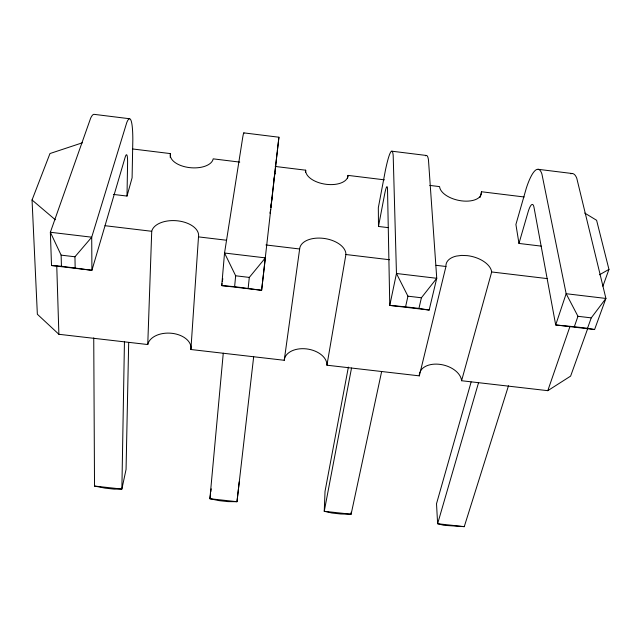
<?xml version="1.0" encoding="UTF-8"?>
<svg xmlns="http://www.w3.org/2000/svg" width="641" height="641" viewBox="0 0 641 641"><rect width="100%" height="100%" fill="white"/><g stroke="black" fill="none" stroke-linecap="round" stroke-linejoin="round"><path stroke-width="0.96" d="M124.458 341.413L121.87 489.067L114.138 489.123L105.132 488.138L94.523 486.062L93.738 337.871M113.385 194.423L127.006 196.066L127.583 163.287A17.828 2.163 -84.7 0 0 125.139 157.325L91.919 270.294L51.52 265.526L50.359 232.266L90.621 118.24A53.7 8.093 -85 0 1 94.123 114.346L129.634 118.745M351.148 512.239L351.116 514.234L340.796 513.994L331.95 513.024L324.25 511.286L325.027 491.399L348.384 367.085M128.689 342.414L126.061 469.404L121.87 489.067L94.523 486.062M82.36 142.799L49.974 153.536L32.05 200L37.354 314.25L58.884 334.29L147.759 344.538L151.725 231.289A23.605 13.629 4.2 0 1 177.942 220.873A23.605 13.629 4.2 0 1 198.494 236.882L226.265 240.207M170.258 157.598L170.434 153.6L132.831 148.992M547.246 278.603L491.687 271.96A23.34 13.333 13.3 0 0 467.425 255.655L461.64 255.406L456.312 256.096A23.34 13.333 13.3 0 0 445.944 266.488L419.326 375.858L326.934 365.202A21.514 14.03 8.8 0 0 306.454 348.896A21.514 14.03 8.8 0 0 284.243 360.282L190.898 349.513L198.494 236.882M223.268 353.191L209.887 498.73L219.03 500.629L227.956 501.615L236.986 501.703L253.676 356.708M243.812 132.871L278.923 137.222L261.616 290.293L221.73 285.598L224.542 253.019L265.358 257.882L261.616 290.293L234.622 286.671L235.664 275.79L224.542 253.019L242.779 137.054A53.371 1.482 -83.7 0 1 243.957 133.328M248.163 288.266L249.309 277.409L265.358 257.882M274.668 174.496L274.837 172.918L274.709 174.031M239.229 481.92L236.986 501.703L209.887 498.73L210.56 493.786M271.271 203.622L270.831 207.524L276.471 158.271M271.496 201.675L271.936 197.773M274.596 174.977L274.092 179.296M276.575 157.349L277.16 152.334M277.257 151.452L278.923 137.222M305.428 172.173L305.693 170.194L275.189 166.452M210.833 491.815L211.234 488.851M284.243 360.282L299.651 248.988A23.324 13.565 8.8 0 1 323.473 238.356A23.324 13.565 8.8 0 1 345.908 254.517L389.488 259.733M222.034 283.626L221.73 285.598L234.622 286.671M222.339 281.655L222.796 278.699M347.526 178.342L348.015 175.386L384.44 179.849M326.934 365.202L345.908 254.517M351.532 368.006L324.25 511.286L351.116 514.234L381.651 371.484M388.286 227.643L378.486 226.457L384.544 194.656A17.652 1.659 -82.6 0 1 387.525 189.416L389.776 305.404L429.158 310.052L436.745 278.298L428.476 160.01A53.011 6.49 -82.3 0 0 425.64 155.819M405.577 306.831L418.942 308.401L421.401 297.769L436.745 278.298L396.459 273.499L389.776 305.404L405.577 306.831L407.932 296.174L396.459 273.499L393.197 155.643A53.075 4.984 -82.6 0 0 385.321 170.73L378.326 207.74L378.486 226.457M479.997 197.532L481.471 191.747L524.194 196.987M587.773 328.36L570.626 376.107L547.791 390.673L461.584 380.73L491.687 271.96M127.006 196.066L132.094 177.813L132.831 139.674A53.62 6.522 -84.7 0 0 126.718 122.703L91.711 237.194L91.919 270.294L61.44 266.247L51.52 265.526M471.127 381.972L436.513 503.722L437.627 523.729L443.909 525.308L464.26 526.654L508.489 385.77M478.603 382.501L437.627 523.729L464.26 526.654M541.26 246.128L518.962 243.436L528.032 212.171A17.563 3.758 -81.4 0 1 533.993 207.331L555.691 324.963L594.584 329.546L605.913 298.45L576.796 178.342A52.738 12.772 -81.1 0 0 570.786 173.775M547.791 390.673L569.953 326.517M574.32 326.726L587.517 328.28L591.25 317.872L605.913 298.45L566.155 293.714L555.691 324.963L574.32 326.726L577.958 316.293L566.155 293.714L541.917 174.031A52.802 11.306 -81.4 0 0 526.349 188.069L515.909 224.47L518.962 243.436M602.901 286.239L608.95 269.38L596.603 220.28L584.728 213.06M75.157 267.866L74.957 256.777L91.711 237.194L50.359 232.266L61.127 255.142L61.44 266.247M599.519 274.781L608.95 269.38M61.127 255.142L74.957 256.777M235.664 275.79L249.309 277.409M407.932 296.174L421.401 297.769M577.958 316.293L591.25 317.872M105.012 225.704L151.725 231.289M265.935 244.95L299.651 248.988M436.04 265.302L445.944 266.488M239.758 162.109L213.189 158.848A21.57 11.41 5 0 1 189.375 167.589A21.57 11.41 5 0 1 170.434 153.6M429.734 185.401L439.582 186.611A21.321 11.193 12.1 0 0 461.736 200.873A21.321 11.193 12.1 0 0 481.471 191.747M391.827 151.196L426.545 155.491M538.184 169.312L572.517 173.559M418.942 308.401L429.158 310.052M587.517 328.28L594.584 329.546M32.05 200L55.318 219.759M56.745 265.566L58.884 334.29M348.015 175.386A21.337 11.354 8.6 0 1 326.261 184.32A21.337 11.354 8.6 0 1 305.693 170.194M419.326 375.858A21.538 13.806 14.1 0 1 419.871 372.293M420.232 371.46A21.538 13.806 14.1 0 1 442.979 364.897A21.538 13.806 14.1 0 1 461.584 380.73M147.759 344.538A21.762 14.086 3.3 0 1 172.028 333.32A21.762 14.086 3.3 0 1 190.898 349.513M270.614 209.471L270.173 213.373L270.622 209.463"/></g></svg>
